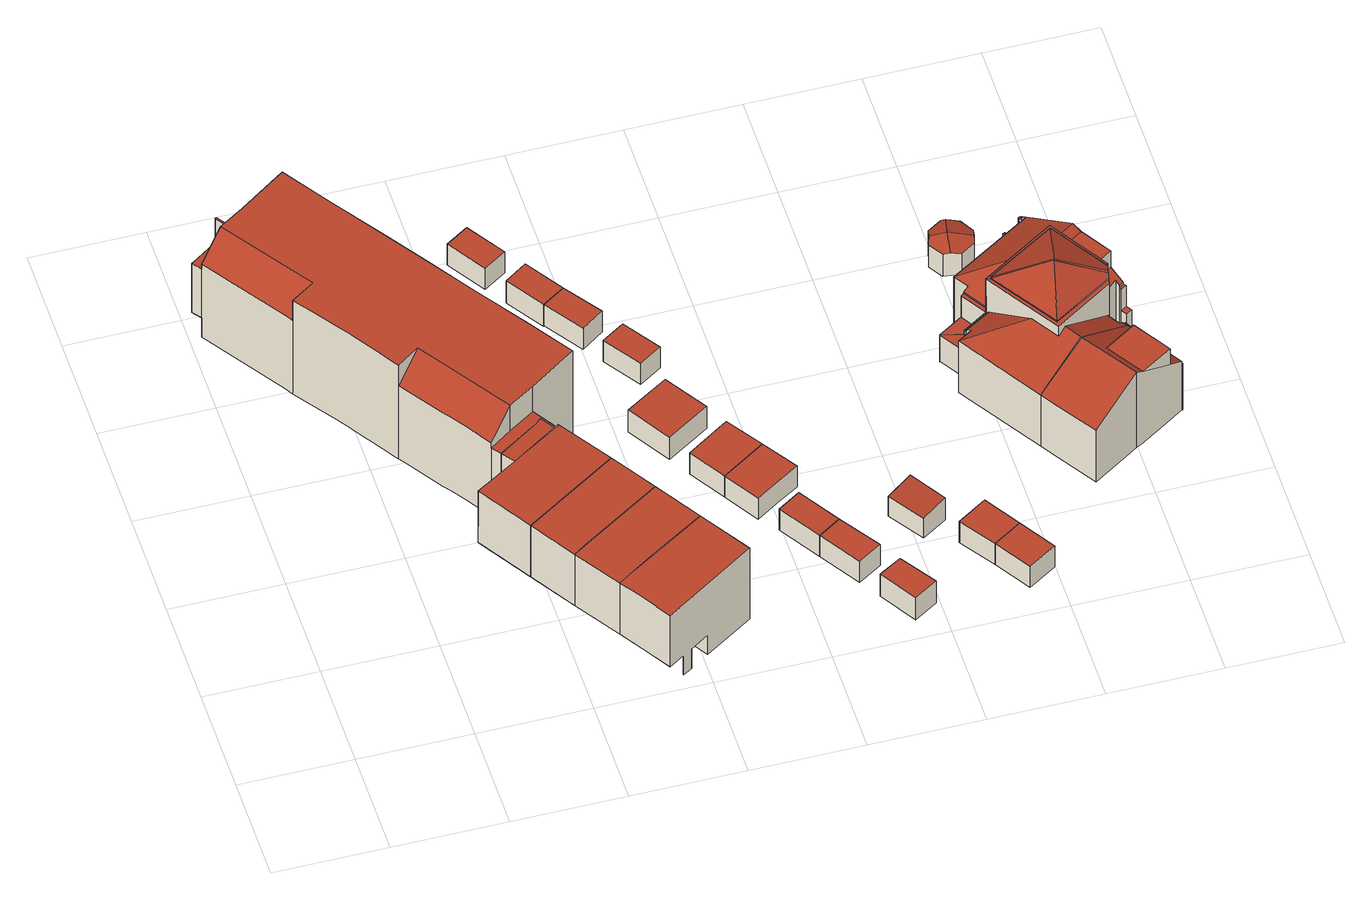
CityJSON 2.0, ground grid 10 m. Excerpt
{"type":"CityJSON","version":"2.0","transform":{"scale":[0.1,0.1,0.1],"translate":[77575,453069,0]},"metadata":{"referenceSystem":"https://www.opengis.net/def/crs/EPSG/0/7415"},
"CityObjects":{
"building1":{"type":"Building","attributes":{"Volume":3422.22,"Dakoppervlakte":339.25,"Muuroppervlakte":905.37,"Vloeroppervlakte":309.98,"hoogte_Z_max_in_m_NAP":11.88,"GEB_DOEL":"woonfunctie","dateOfConstruction":"1979-01-01","measuredHeight":11.04},"geometry":[{"type":"Solid","lod":"2","boundaries":[[[[0,1,2,3,4,5,6,7,8,9,10,11,12,13,14,15,16,17,18,19,20,21,22,23,24,25,26,27]],[[28,29,30,31,32,33,34,35,36]],[[37,38,39,40,41,42,43,44,45]],[[46,47,48,49,50,51,52,53,54]],[[49,55,56,57,58,59,60,61,62,63,64,65,66,67,68,69,70,71,72,73,74,75,50]],[[76,77,78,66,65]],[[79,80,81,82,83,84,85,86,87]],[[88,89,90,91,92,93,94,95,96]],[[51,17,16,15,14,13,12,41,89,47,46,54,53,52]],[[9,8,57,56,55,96,43,10]],[[57,8,7,6,5,4,3,2,63,62,61,60,59,58]],[[64,63,2,1,36,87]],[[75,74,73,72,71,70,69,68,67,78,25,24,23,22,21,20,19,18,17,51]],[[78,77,76,85,29,27,26,25]],[[35,79,87,36]],[[35,34,80,79]],[[33,81,80,34]],[[33,32,82,81]],[[30,29,85,84]],[[76,65,86,85]],[[86,65,64,87]],[[66,78,67]],[[89,41,40,90]],[[90,40,39,38,92,91]],[[92,38,37,93]],[[45,94,93,37]],[[45,44,95,94]],[[95,44,43,96]],[[49,88,96,55]],[[49,48,47,89,88]],[[51,50,75]],[[29,28,0,27]],[[28,36,1,0]],[[43,42,11,10]],[[42,41,12,11]],[[82,32,31,30,84,83]]]],"semantics":{"surfaces":[{"type":"GroundSurface"},{"type":"OuterCeilingSurface"},{"type":"RoofSurface"},{"type":"WallSurface"}],"values":[[0,1,1,2,2,2,2,2,3,3,3,3,3,3,3,3,3,3,3,3,3,3,3,3,3,3,3,3,3,3,3,3,3,3,3,3]]}}]},
"building2":{"type":"Building","attributes":{"Volume":465.78,"Dakoppervlakte":62.92,"Muuroppervlakte":272.41,"Vloeroppervlakte":37.21,"hoogte_Z_max_in_m_NAP":9.16,"GEB_DOEL":"woonfunctie","dateOfConstruction":"1979-01-01","measuredHeight":8.36},"geometry":[{"type":"Solid","lod":"2","boundaries":[[[[97,98,99,100,101,102,103,104,105]],[[106,107,108,109]],[[110,111,112,113]],[[114,115,116,117,118,119,120,121,122,123,124],[125,126,127,128,129,130]],[[131,132,133,134,135,136]],[[94,93,92,91,90,137,138,95]],[[116,131,136,118,117]],[[100,133,132,131,116,115,109,108,123,122,101]],[[100,99,138,134,133]],[[98,97,94,95]],[[94,97,105,93]],[[103,102,119,137,90]],[[137,119,118,136,135,134,138]],[[106,109,115,114]],[[114,124,107,106]],[[107,124,123,108]],[[125,130,129,110,113]],[[129,128,111,110]],[[128,127,126,112,111]],[[125,113,112,126]],[[99,98,95,138]],[[122,121,120,119,102,101]],[[92,93,105,104,103,90,91]]]],"semantics":{"surfaces":[{"type":"GroundSurface"},{"type":"OuterCeilingSurface"},{"type":"RoofSurface"},{"type":"WallSurface"}],"values":[[0,0,0,1,2,2,3,3,3,3,3,3,3,3,3,3,3,3,3,3,3,3,3]]}}]},
"building3":{"type":"Building","attributes":{"Volume":338.55,"Dakoppervlakte":46.42,"Muuroppervlakte":230.91,"Vloeroppervlakte":24.78,"hoogte_Z_max_in_m_NAP":9.16,"GEB_DOEL":"woonfunctie","dateOfConstruction":"1979-01-01","measuredHeight":8.35},"geometry":[{"type":"MultiSurface","lod":"2","boundaries":[[[139,101,100,140]],[[108,141,142,109]],[[143,144,145,146]],[[147,148,149,150,133,132,151,152,131]],[[122,153,154,155,156,157,158,116,115,159,160,123]],[[140,100,133,150]],[[122,123,108,109,115,116,131,132,133,100,101]],[[147,131,116,158]],[[153,122,101,139]],[[108,123,160,141]],[[142,141,160,159]],[[159,115,109,142]],[[144,143,157,156]],[[156,155,145,144]],[[155,154,146,145]],[[147,158,157,143,146,154,153,139,140,150,149,148]]],"semantics":{"surfaces":[{"type":"GroundSurface"},{"type":"RoofSurface"},{"type":"OuterCeilingSurface"},{"type":"WallSurface"}],"values":[0,0,0,1,2,3,3,3,3,3,3,3,3,3,3,3]}}]},
"building4":{"type":"Building","attributes":{"Volume":342.15,"Dakoppervlakte":46.86,"Muuroppervlakte":231.94,"Vloeroppervlakte":25.06,"hoogte_Z_max_in_m_NAP":9.16,"GEB_DOEL":"woonfunctie","dateOfConstruction":"1979-01-01","measuredHeight":8.36},"geometry":[{"type":"MultiSurface","lod":"2","boundaries":[[[161,139,140,162]],[[146,163,164,143]],[[165,166,167,150,149,168,148,147]],[[153,169,170,171,172,158,157,173,174,154]],[[147,158,172,165]],[[162,140,150,167]],[[153,154,146,143,157,158,147,149,150,140,139]],[[169,153,139,161]],[[154,174,163,146]],[[174,173,164,163]],[[143,164,173,157]],[[171,170,175,176]],[[167,166,165,172,171,176,175,170,169,161,162]]],"semantics":{"surfaces":[{"type":"GroundSurface"},{"type":"RoofSurface"},{"type":"OuterCeilingSurface"},{"type":"WallSurface"}],"values":[0,0,1,2,3,3,3,3,3,3,3,3,3]}}]},
"building5":{"type":"Building","attributes":{"Volume":384.46,"Dakoppervlakte":52.81,"Muuroppervlakte":241.54,"Vloeroppervlakte":28.01,"hoogte_Z_max_in_m_NAP":9.16,"GEB_DOEL":"woonfunctie","dateOfConstruction":"1979-01-01","measuredHeight":8.34},"geometry":[{"type":"MultiSurface","lod":"2","boundaries":[[[177,178,179,180]],[[181,161,162,182]],[[183,176,175,184]],[[185,165,186,187,188,189,167,166,190]],[[169,191,192,193,194,195,196,197,172,171,198,199,170]],[[162,167,189,182]],[[169,170,175,176,171,172,165,166,167,162,161]],[[196,187,186,165,172,197]],[[191,169,161,181]],[[199,184,175,170]],[[183,184,199,198]],[[176,183,198,171]],[[179,178,195,194]],[[194,193,180,179]],[[177,180,193,192]],[[182,189,188,187,196,195,178,177,192,191,181]]],"semantics":{"surfaces":[{"type":"GroundSurface"},{"type":"RoofSurface"},{"type":"OuterCeilingSurface"},{"type":"WallSurface"}],"values":[0,0,0,1,2,3,3,3,3,3,3,3,3,3,3,3]}}]},
"building6":{"type":"Building","attributes":{"Volume":24.24,"Dakoppervlakte":9.72,"Muuroppervlakte":32.13,"Vloeroppervlakte":9.72,"hoogte_Z_max_in_m_NAP":3.2,"GEB_DOEL":"onbekend","dateOfConstruction":"1979-01-01","measuredHeight":2.49},"geometry":[{"type":"Solid","lod":"2","boundaries":[[[[200,201,202,203]],[[204,205,206,207]],[[200,203,204,207]],[[203,202,205,204]],[[201,206,205,202]],[[200,207,206,201]]]],"semantics":{"surfaces":[{"type":"GroundSurface"},{"type":"RoofSurface"},{"type":"WallSurface"}],"values":[[0,1,2,2,2,2]]}}]},
"building7":{"type":"Building","attributes":{"Volume":24.95,"Dakoppervlakte":9.71,"Muuroppervlakte":33.09,"Vloeroppervlakte":9.71,"hoogte_Z_max_in_m_NAP":3.2,"GEB_DOEL":"onbekend","dateOfConstruction":"1979-01-01","measuredHeight":2.57},"geometry":[{"type":"Solid","lod":"2","boundaries":[[[[208,209,210,211]],[[212,213,214,215]],[[208,211,213,212]],[[210,214,213,211]],[[209,215,214,210]],[[209,208,212,215]]]],"semantics":{"surfaces":[{"type":"GroundSurface"},{"type":"RoofSurface"},{"type":"WallSurface"}],"values":[[0,1,2,2,2,2]]}}]},
"building8":{"type":"Building","attributes":{"Volume":24.14,"Dakoppervlakte":9.71,"Muuroppervlakte":32.02,"Vloeroppervlakte":9.71,"hoogte_Z_max_in_m_NAP":3.2,"GEB_DOEL":"onbekend","dateOfConstruction":"1979-01-01","measuredHeight":2.49},"geometry":[{"type":"Solid","lod":"2","boundaries":[[[[216,217,218,219]],[[212,220,221,213]],[[216,219,220,212]],[[219,218,221,220]],[[217,213,221,218]],[[217,216,212,213]]]],"semantics":{"surfaces":[{"type":"GroundSurface"},{"type":"RoofSurface"},{"type":"WallSurface"}],"values":[[0,1,2,2,2,2]]}}]},
"building9":{"type":"Building","attributes":{"Volume":52.62,"Dakoppervlakte":20.37,"Muuroppervlakte":46.64,"Vloeroppervlakte":20.37,"hoogte_Z_max_in_m_NAP":3.86,"GEB_DOEL":"onbekend","dateOfConstruction":"1979-01-01","measuredHeight":2.58},"geometry":[{"type":"Solid","lod":"2","boundaries":[[[[222,223,224,225]],[[226,227,228,229]],[[222,225,227,226]],[[225,224,228,227]],[[224,223,229,228]],[[223,222,226,229]]]],"semantics":{"surfaces":[{"type":"GroundSurface"},{"type":"RoofSurface"},{"type":"WallSurface"}],"values":[[0,1,2,2,2,2]]}}]},
"building10":{"type":"Building","attributes":{"Volume":44.15,"Dakoppervlakte":17.5,"Muuroppervlakte":42.4,"Vloeroppervlakte":17.5,"hoogte_Z_max_in_m_NAP":3.74,"GEB_DOEL":"onbekend","dateOfConstruction":"1979-01-01","measuredHeight":2.52},"geometry":[{"type":"Solid","lod":"2","boundaries":[[[[230,231,232,233]],[[234,235,236,237]],[[232,231,237,236]],[[230,234,237,231]],[[233,235,234,230]],[[233,232,236,235]]]],"semantics":{"surfaces":[{"type":"GroundSurface"},{"type":"RoofSurface"},{"type":"WallSurface"}],"values":[[0,1,2,2,2,2]]}}]},
"building11":{"type":"Building","attributes":{"Volume":24.17,"Dakoppervlakte":9.55,"Muuroppervlakte":32.24,"Vloeroppervlakte":9.55,"hoogte_Z_max_in_m_NAP":3.2,"GEB_DOEL":"onbekend","dateOfConstruction":"1979-01-01","measuredHeight":2.53},"geometry":[{"type":"Solid","lod":"2","boundaries":[[[[238,239,240,241]],[[242,243,244,245]],[[241,243,242,238]],[[241,240,244,243]],[[239,245,244,240]],[[245,239,238,242]]]],"semantics":{"surfaces":[{"type":"GroundSurface"},{"type":"RoofSurface"},{"type":"WallSurface"}],"values":[[0,1,2,2,2,2]]}}]},
"building12":{"type":"Building","attributes":{"Volume":43.45,"Dakoppervlakte":16.96,"Muuroppervlakte":42.48,"Vloeroppervlakte":16.96,"hoogte_Z_max_in_m_NAP":3.74,"GEB_DOEL":"onbekend","dateOfConstruction":"1979-01-01","measuredHeight":2.56},"geometry":[{"type":"MultiSurface","lod":"2","boundaries":[[[246,232,231,247,248]],[[237,236,249,250,251]],[[232,246,249,236]],[[246,248,247,251,249]],[[231,237,251,247]],[[232,236,237,231]]],"semantics":{"surfaces":[{"type":"GroundSurface"},{"type":"RoofSurface"},{"type":"WallSurface"}],"values":[0,1,2,2,2,2]}}]},
"building13":{"type":"Building","attributes":{"Volume":26.14,"Dakoppervlakte":10.41,"Muuroppervlakte":33.8,"Vloeroppervlakte":10.41,"hoogte_Z_max_in_m_NAP":3.77,"GEB_DOEL":"onbekend","dateOfConstruction":"1979-01-01","measuredHeight":2.51},"geometry":[{"type":"Solid","lod":"2","boundaries":[[[[252,253,254,255]],[[256,257,258,259]],[[259,258,252,255]],[[254,256,259,255]],[[253,257,256,254]],[[257,253,252,258]]]],"semantics":{"surfaces":[{"type":"GroundSurface"},{"type":"RoofSurface"},{"type":"WallSurface"}],"values":[[0,1,2,2,2,2]]}}]},
"building14":{"type":"Building","attributes":{"Volume":26.34,"Dakoppervlakte":10.46,"Muuroppervlakte":33.99,"Vloeroppervlakte":10.46,"hoogte_Z_max_in_m_NAP":3.77,"GEB_DOEL":"onbekend","dateOfConstruction":"1979-01-01","measuredHeight":2.52},"geometry":[{"type":"Solid","lod":"2","boundaries":[[[[252,255,260,261]],[[259,258,262,263]],[[252,261,262,258]],[[261,260,263,262]],[[259,263,260,255]],[[252,258,259,255]]]],"semantics":{"surfaces":[{"type":"GroundSurface"},{"type":"RoofSurface"},{"type":"WallSurface"}],"values":[[0,1,2,2,2,2]]}}]},
"building15":{"type":"Building","attributes":{"Volume":23.76,"Dakoppervlakte":9.28,"Muuroppervlakte":32.06,"Vloeroppervlakte":9.28,"hoogte_Z_max_in_m_NAP":3.77,"GEB_DOEL":"onbekend","dateOfConstruction":"1979-01-01","measuredHeight":2.56},"geometry":[{"type":"Solid","lod":"2","boundaries":[[[[264,265,266,267]],[[268,269,270,271]],[[264,267,269,268]],[[266,270,269,267]],[[265,271,270,266]],[[265,264,268,271]]]],"semantics":{"surfaces":[{"type":"GroundSurface"},{"type":"RoofSurface"},{"type":"WallSurface"}],"values":[[0,1,2,2,2,2]]}}]},
"building16":{"type":"Building","attributes":{"Volume":23.56,"Dakoppervlakte":9.84,"Muuroppervlakte":30.56,"Vloeroppervlakte":9.79,"hoogte_Z_max_in_m_NAP":3.55,"GEB_DOEL":"onbekend","dateOfConstruction":"1999-01-01","measuredHeight":2.54},"geometry":[{"type":"Solid","lod":"2","boundaries":[[[[272,273,274,275]],[[276,277,278,279]],[[275,279,278,272]],[[279,275,274,276]],[[273,277,276,274]],[[273,272,278,277]]]],"semantics":{"surfaces":[{"type":"GroundSurface"},{"type":"RoofSurface"},{"type":"WallSurface"}],"values":[[0,1,2,2,2,2]]}}]},
"building17":{"type":"Building","attributes":{"Volume":28.65,"Dakoppervlakte":11.36,"Muuroppervlakte":34.22,"Vloeroppervlakte":11.36,"hoogte_Z_max_in_m_NAP":3.49,"GEB_DOEL":"onbekend","dateOfConstruction":"1999-01-01","measuredHeight":2.52},"geometry":[{"type":"Solid","lod":"2","boundaries":[[[[280,281,282,283]],[[284,285,286,287]],[[280,283,287,286]],[[282,284,287,283]],[[281,285,284,282]],[[285,281,280,286]]]],"semantics":{"surfaces":[{"type":"GroundSurface"},{"type":"RoofSurface"},{"type":"WallSurface"}],"values":[[0,1,2,2,2,2]]}}]},
"building18":{"type":"Building","attributes":{"Volume":28.51,"Dakoppervlakte":11.36,"Muuroppervlakte":34.04,"Vloeroppervlakte":11.36,"hoogte_Z_max_in_m_NAP":3.49,"GEB_DOEL":"onbekend","dateOfConstruction":"1999-01-01","measuredHeight":2.51},"geometry":[{"type":"Solid","lod":"2","boundaries":[[[[280,283,288,289]],[[286,290,291,287]],[[286,280,289,290]],[[289,288,291,290]],[[291,288,283,287]],[[280,286,287,283]]]],"semantics":{"surfaces":[{"type":"GroundSurface"},{"type":"RoofSurface"},{"type":"WallSurface"}],"values":[[0,1,2,2,2,2]]}}]},
"building19":{"type":"Building","attributes":{"Volume":658.06,"Dakoppervlakte":92.27,"Muuroppervlakte":335.59,"Vloeroppervlakte":81.79,"hoogte_Z_max_in_m_NAP":12.68,"GEB_DOEL":"woonfunctie","dateOfConstruction":"1999-01-01","measuredHeight":11.61},"geometry":[{"type":"Solid","lod":"2","boundaries":[[[[292,293,294,295,296,297,298,299,300,301,302,303,304,305,306,307,308,309,310,311,312]],[[313,314,315,316,317]],[[318,319,320,321,314,313]],[[322,323,324,320,319,325,326]],[[327,328,329,330]],[[331,332,333,334]],[[335,336,337]],[[338,335,337,339]],[[340,341,342,343,344,345]],[[346,347,348]],[[349,350,351,352]],[[313,294,293,318]],[[332,325,319,318,293,292,312]],[[322,326,331,307,306]],[[306,305,323,322]],[[323,305,304,324]],[[317,316,351,296,295]],[[295,294,313,317]],[[309,308,330,329]],[[311,310,328,327]],[[329,328,310,309]],[[308,307,331,334,330]],[[327,333,332,312,311]],[[334,333,327,330]],[[301,300,340,336,335]],[[338,339,344,303,302]],[[301,335,338,302]],[[344,343,324,304,303]],[[341,340,300,299,349]],[[298,297,346,348]],[[298,348,347,299]],[[347,349,299]],[[351,350,346,297,296]],[[349,347,346,350]],[[336,340,345,337]],[[337,345,344,339]],[[315,352,351,316]],[[321,320,324,343,342]],[[314,321,342,341,349,352,315]],[[325,332,331,326]]]],"semantics":{"surfaces":[{"type":"GroundSurface"},{"type":"RoofSurface"},{"type":"WallSurface"}],"values":[[0,1,1,1,1,1,1,1,1,1,1,2,2,2,2,2,2,2,2,2,2,2,2,2,2,2,2,2,2,2,2,2,2,2,2,2,2,2,2,2]]}}]},
"building20":{"type":"Building","attributes":{"Volume":30.63,"Dakoppervlakte":11.84,"Muuroppervlakte":30.97,"Vloeroppervlakte":11.16,"hoogte_Z_max_in_m_NAP":4,"GEB_DOEL":"onbekend","dateOfConstruction":"1999-01-01","measuredHeight":3.15},"geometry":[{"type":"Solid","lod":"2","boundaries":[[[[353,354,355,356,357,358,359,360,361,362,363,364]],[[365,366,367,368,369]],[[370,371,369,368,372]],[[373,365,369,374,375]],[[371,376,377,374,369]],[[375,374,354,353]],[[373,364,363,362,366,365]],[[362,361,367,366]],[[367,361,360,359,372,368]],[[359,358,370,372]],[[370,358,357,356,376,371]],[[356,355,377,376]],[[354,374,377,355]],[[364,373,375,353]]]],"semantics":{"surfaces":[{"type":"GroundSurface"},{"type":"RoofSurface"},{"type":"WallSurface"}],"values":[[0,1,1,1,1,2,2,2,2,2,2,2,2,2]]}}]},
"building21":{"type":"Building","attributes":{"Volume":481.73,"Dakoppervlakte":71.43,"Muuroppervlakte":243.67,"Vloeroppervlakte":64.34,"hoogte_Z_max_in_m_NAP":9.95,"GEB_DOEL":"woonfunctie","dateOfConstruction":"1999-01-01","measuredHeight":8.87},"geometry":[{"type":"Solid","lod":"2","boundaries":[[[[378,379,380,381,382,383,384,385,386,387,293,292,312,311,310]],[[388,389,319,318,390]],[[391,325,319,389,392,393,394,395]],[[396,328,327,397]],[[333,332,398,399,400,401]],[[402,403,393,392]],[[392,389,385,384,383,382,398,391,395]],[[318,319,325,332,312,292,293]],[[388,390,318,293,387,386]],[[385,389,388,386]],[[378,396,397,379]],[[310,311,327,328]],[[380,379,397,401,400]],[[333,327,311,312,332]],[[382,381,399,398]],[[381,380,400,399]],[[401,397,327,333]],[[391,398,332,325]],[[402,392,395]],[[403,402,395,394]],[[394,393,403]],[[310,328,396,378]]]],"semantics":{"surfaces":[{"type":"GroundSurface"},{"type":"RoofSurface"},{"type":"WallSurface"}],"values":[[0,1,1,1,1,1,2,2,2,2,2,2,2,2,2,2,2,2,2,2,2,2]]}}]},
"building22":{"type":"Building","attributes":{"Volume":698.49,"Dakoppervlakte":95.97,"Muuroppervlakte":362.45,"Vloeroppervlakte":85.51,"hoogte_Z_max_in_m_NAP":12.72,"GEB_DOEL":"woonfunctie","dateOfConstruction":"1999-01-01","measuredHeight":11.67},"geometry":[{"type":"MultiSurface","lod":"2","boundaries":[[[404,405,406,407,408,409,410,411,412,413,414,415,416,417,418,419,420,421,422,423,424,425,426,427]],[[428,429,430,431]],[[432,433,434,435]],[[436,437,438,439]],[[440,441,442,443]],[[444,445,336,335]],[[446,445,444]],[[338,447,444,335]],[[447,448,446,444]],[[449,348,347]],[[450,451,341,340,452,453,454]],[[349,455,456,457]],[[458,459,460,461,462,463,464]],[[465,466,467,468,469,470,471,472]],[[473,474,471,470]],[[475,468,467,476,477]],[[478,479,474,473]],[[430,429,404,427]],[[430,427,426,431]],[[431,426,480,428]],[[405,404,429,433,432]],[[435,434,428,480,425]],[[429,428,434,433]],[[439,438,420,419]],[[419,418,436,439]],[[443,442,421,420,438]],[[437,440,443,438]],[[336,340,481,410,409,338,335]],[[458,474,479]],[[411,348,449,412]],[[348,411,482,347]],[[482,481,340,341,349]],[[413,412,449,457,456]],[[347,482,349]],[[449,347,349,457]],[[452,445,446,453]],[[340,336,445,452]],[[448,454,453,446]],[[456,455,475,477]],[[441,465,472,442]],[[435,464,463,432]],[[466,465,441,417,416]],[[425,424,423,422,421,442,472,471,474,458,464,435]],[[405,432,463,462,406]],[[406,462,461,407]],[[407,461,460,408]],[[415,467,466,416]],[[415,414,476,467]],[[478,459,458,479]],[[455,349,341,451,469,468,475]],[[469,451,450,460,459,478,473,470]],[[476,414,413,456,477]],[[454,448,447,338,409,408,460,450]],[[441,440,437,436,418,417]]],"semantics":{"surfaces":[{"type":"GroundSurface"},{"type":"RoofSurface"},{"type":"WallSurface"}],"values":[0,1,1,1,1,1,1,1,1,1,1,1,1,1,1,1,1,2,2,2,2,2,2,2,2,2,2,2,2,2,2,2,2,2,2,2,2,2,2,2,2,2,2,2,2,2,2,2,2,2,2,2,2,2]}}]}
},
"vertices":[
[30,490,8],[52,504,8],[94,533,8],[122,491,8],[151,449,8],[179,407,8],[207,364,8],[236,322,8],[264,280,8],[259,277,8],[222,252,8],[199,237,8],[179,223,8],[164,246,8],[156,258,8],[151,265,8],[129,298,8],[125,304,8],[122,308,8],[116,318,8],[101,341,8],[95,350,8],[89,359,8],[72,383,8],[65,393,8],[63,396,8],[58,404,8],[10,476,8],[30,490,31],[10,476,31],[4,484,31],[10,488,31],[40,509,31],[45,512,31],[36,526,31],[37,527,31],[52,504,31],[226,243,45],[220,238,45],[191,219,45],[185,215,45],[179,223,45],[199,237,45],[222,252,45],[236,230,45],[235,229,45],[164,246,95],[179,223,95],[185,227,102],[199,237,119],[145,318,119],[125,304,95],[129,298,95],[151,265,95],[156,258,95],[222,252,119],[259,277,119],[264,280,119],[236,322,119],[207,364,119],[179,407,119],[151,449,119],[122,491,119],[94,533,119],[52,504,119],[30,490,119],[84,410,119],[63,396,119],[65,393,119],[72,383,119],[89,359,119],[95,350,119],[101,341,119],[116,318,119],[122,308,119],[125,304,119],[10,476,95],[58,404,95],[63,396,95],[37,527,89],[36,526,89],[45,512,89],[40,509,89],[10,488,89],[4,484,89],[10,476,89],[30,490,89],[52,504,89],[199,237,89],[179,223,89],[185,215,89],[191,219,89],[220,238,89],[226,243,89],[235,229,89],[236,230,89],[222,252,89],
[235,229,8],[236,230,8],[237,230,8],[268,183,8],[224,155,8],[194,202,8],[185,215,8],[191,219,8],[226,243,8],[199,140,8],[206,145,8],[207,144,8],[199,139,8],[170,186,8],[177,191,8],[178,189,8],[171,184,8],[199,140,31],[199,139,31],[185,130,31],[156,176,31],[155,178,31],[194,202,31],[195,201,31],[195,200,31],[224,155,31],[207,144,31],[206,145,31],[171,184,31],[178,189,31],[178,190,31],[177,191,31],[170,186,31],[170,185,31],[185,130,92],[224,155,92],[268,183,92],[237,230,92],[194,202,92],[155,178,92],[194,202,89],[237,230,89],
[249,115,8],[293,143,8],[207,143,8],[200,139,8],[225,100,8],[224,100,8],[232,105,8],[232,104,8],[210,90,92],[225,100,92],[249,115,92],[293,143,92],[207,144,92],[199,139,92],[249,115,31],[232,104,31],[232,105,31],[224,100,31],[225,100,31],[210,90,31],[200,139,31],[207,143,31],
[275,75,8],[319,102,8],[233,103,8],[226,98,8],[236,50,92],[275,75,92],[319,102,92],[232,104,92],[275,75,31],[258,64,31],[250,59,31],[236,50,31],[226,98,31],[233,103,31],[258,64,8],[250,59,8],
[287,18,8],[279,13,8],[279,14,8],[287,19,8],[304,29,8],[347,57,8],[251,57,8],[259,62,8],[250,59,92],[249,30,92],[265,4,92],[304,29,92],[347,57,92],[258,64,92],[304,29,31],[287,18,31],[287,19,31],[279,14,31],[279,13,31],[265,4,31],[249,30,31],[251,57,31],[259,62,31],
[222,497,7],[242,510,7],[264,476,7],[244,463,7],[244,463,32],[264,476,32],[242,510,32],[222,497,32],
[278,412,6],[256,445,6],[276,459,6],[298,425,6],[278,412,32],[298,425,32],[276,459,32],[256,445,32],
[278,412,7],[298,425,7],[321,392,7],[301,378,7],[301,378,32],[321,392,32],
[309,276,13],[347,300,13],[371,262,13],[333,238,13],[309,276,39],[333,238,39],[371,262,39],[347,300,39],
[382,244,12],[403,212,12],[364,187,12],[344,219,12],[382,244,37],[344,219,37],[364,187,37],[403,212,37],
[333,374,7],[355,341,7],[335,328,7],[313,361,7],[333,374,32],[313,361,32],[335,328,32],[355,341,32],
[383,156,12],[423,181,12],[405,170,12],[383,156,37],[405,170,37],[423,181,37],
[419,102,13],[396,139,13],[416,152,13],[439,115,13],[416,152,38],[396,139,38],[419,102,38],[439,115,38],
[463,79,13],[442,66,13],[442,66,38],[463,79,38],
[474,15,12],[454,48,12],[474,60,12],[495,28,12],[474,15,38],[495,28,38],[474,60,38],[454,48,38],
[508,147,10],[528,115,10],[506,101,10],[485,132,10],[506,101,33],[528,115,36],[508,147,36],[485,132,33],
[553,57,10],[532,88,10],[558,105,10],[578,73,10],[558,105,35],[532,88,35],[553,57,35],[578,73,35],
[598,41,10],[573,25,10],[573,25,35],[598,41,35],
[666,197,11],[624,170,11],[577,245,11],[590,253,11],[587,257,11],[586,259,11],[572,282,11],[608,273,11],[612,272,11],[661,260,11],[704,250,11],[703,245,11],[702,240,11],[701,238,11],[707,228,11],[710,230,11],[713,232,11],[716,234,11],[719,230,11],[715,228,11],[713,226,11],[577,245,72],[634,232,95],[610,271,69],[587,257,69],[590,253,72],[624,170,72],[666,197,100],[657,212,100],[650,207,95],[707,228,71],[701,238,71],[702,240,70],[713,226,69],[710,230,69],[715,228,42],[719,230,42],[716,234,42],[713,232,42],[710,230,66],[713,226,66],[715,228,66],[713,232,66],[661,260,127],[612,272,108],[650,212,108],[704,250,109],[703,245,108],[612,272,107],[608,273,107],[650,207,107],[702,240,107],[703,245,107],[650,212,107],[586,259,42],[608,273,42],[572,282,42],[608,273,67],[586,259,67],[587,257,67],[610,271,67],
[610,409,8],[614,408,8],[625,405,8],[632,392,8],[631,385,8],[629,378,8],[616,370,8],[607,372,8],[601,373,8],[593,386,8],[595,393,8],[597,401,8],[595,393,36],[593,386,34],[601,373,34],[607,372,35],[610,390,40],[629,378,33],[631,385,35],[616,370,33],[597,401,34],[614,408,35],[610,409,34],[632,392,33],[625,405,33],
[732,209,11],[731,203,11],[730,200,11],[745,176,11],[744,176,11],[732,168,11],[702,149,11],[698,147,11],[656,120,11],[634,154,11],[656,120,72],[698,147,100],[634,154,72],[744,176,69],[704,150,96],[683,183,96],[711,201,77],[732,168,77],[732,209,42],[731,203,42],[744,176,66],[745,176,66],[730,200,66],[731,203,66],[732,168,96],[711,201,96],
[720,267,10],[719,269,10],[717,273,10],[708,266,10],[707,262,10],[704,250,10],[661,260,10],[572,282,10],[594,296,10],[597,298,10],[601,300,10],[593,313,10],[666,359,10],[664,363,10],[653,379,10],[655,380,10],[664,366,10],[665,364,10],[694,318,10],[697,314,10],[716,284,10],[723,272,10],[728,265,10],[723,262,10],[725,270,42],[720,267,42],[723,262,42],[728,265,42],[719,269,67],[720,267,67],[725,270,67],[723,272,67],[653,379,36],[662,365,38],[664,366,38],[655,380,36],[662,365,67],[664,363,67],[665,364,67],[664,366,67],[662,261,127],[612,273,108],[673,311,108],[704,252,110],[706,259,108],[594,296,42],[707,262,107],[674,315,107],[612,273,107],[673,311,107],[706,259,107],[611,275,67],[597,298,67],[594,296,67],[716,284,77],[700,273,77],[707,262,69],[708,266,71],[717,273,72],[719,269,69],[723,272,69],[664,363,69],[666,359,72],[593,313,72],[649,299,96],[674,315,96],[678,308,100],[694,318,100],[665,364,69],[683,301,96],[699,311,96],[611,275,69],[601,300,72],[597,298,69],[700,273,96],[716,284,96],[725,270,10],[612,272,10],[608,273,10]
]}
